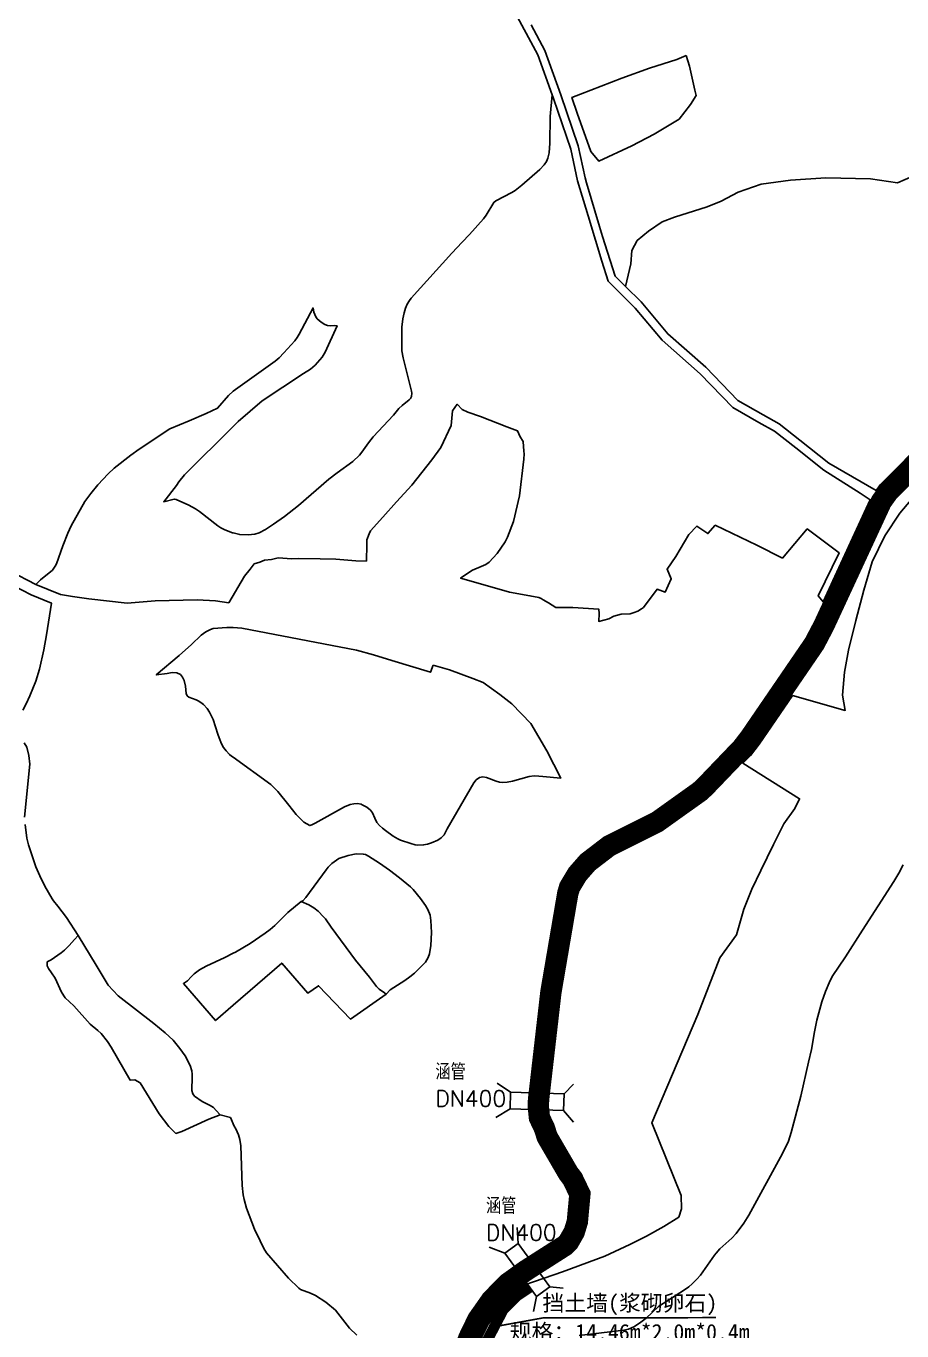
# Model space of a CAD drawing. Header units: millimetres. Extents: x 35444746 to 35449000, y 3482000 to 3488437.
# Drawn here: x 35446961.2 to 35447125.2, y 3487117.5 to 3487361.8 of the extents above; entities that cross this region are included whole.
import ezdxf
from ezdxf.enums import TextEntityAlignment as Align

# ---------------------------------------------------------------- set-up
doc = ezdxf.new("R2010")
doc.units = ezdxf.units.MM
doc.linetypes.add('X3', pattern=[5, 4, -1])
for name, color, linetype, true_color in [('0203.02旱地整理', 9, 'Continuous', 0x808080), ('0204.02水田整理', 9, 'Continuous', 0x808080), ('0302.02田间道路工程', 6, 'X3', 0xff00ff), ('0401.03涵管标注', 4, '732', 0x00ffff), ('0501.01挡土墙标注', 7, '732', 0x7d7d7d), ('0501.02挡土墙', 6, 'X3', 0xff00ff)]:
    doc.layers.add(name, color=color, linetype=linetype, true_color=true_color)
doc.styles.add('FS', font='rs.shx', dxfattribs={"bigfont": 'fs.shx'})
doc.styles.add('宋体', font='')
doc.styles.get('宋体').set_extended_font_data('SimSun')
doc.linetypes.add('10421', pattern='A,2,[150,AAA.SHX,S=0.5,R=0,X=0,Y=0.5],1e-11', length=2)
doc.linetypes.add('732', pattern='A,9,-0.5,[162,AAA.SHX,S=1,R=0,X=0,Y=0],-0.5', length=10)

msp = doc.modelspace()

# ---------------------------------------------------------------- linework, layer by layer
at = {"layer": '0203.02旱地整理', "color": 41}
for points in [[(35447059.712, 3487348.943), (35447059.969, 3487348.226), (35447063.196, 3487338.751), (35447064.495, 3487332.801), (35447066.445, 3487326.287), (35447067.811, 3487321.722), (35447069.045, 3487317.8), (35447070.235, 3487314.017), (35447075.288, 3487309.008), (35447080.304, 3487302.983), (35447087.446, 3487296.704), (35447093.533, 3487290.371), (35447098.433, 3487287.593), (35447101.357, 3487285.966), (35447105.34, 3487282.821), (35447110.596, 3487278.682), (35447117.383, 3487274.329), (35447119.294053, 3487273.102812), (35447110.434817, 3487253.974468), (35447109.552, 3487255.103), (35447113.466, 3487263.161), (35447107.496, 3487267.643), (35447102.844, 3487262.187), (35447098.015, 3487264.63), (35447090.246, 3487268.331), (35447088.893, 3487266.777), (35447086.838, 3487268.171), (35447085.285, 3487266.613), (35447082.882, 3487262.469), (35447081.247, 3487260.087), (35447082.026, 3487258.314), (35447080.863, 3487255.796), (35447079.361, 3487256.348), (35447076.846, 3487252.962), (35447076.466, 3487252.67), (35447075.755, 3487252.282), (35447075.057, 3487251.978), (35447074.305, 3487251.756), (35447072.632, 3487251.718), (35447071.298, 3487251.331), (35447070.325, 3487250.845), (35447068.437, 3487250.339), (35447068.522, 3487251.786), (35447068.488, 3487252.625), (35447063.588, 3487252.926), (35447060.428, 3487252.914), (35447059.014, 3487253.835), (35447058.053, 3487254.357), (35447057.668, 3487254.64), (35447057.235, 3487254.783), (35447055.576, 3487255.127), (35447051.714, 3487255.802), (35447042.835, 3487258.363), (35447042.574, 3487258.432), (35447043.736, 3487259.226), (35447044.821, 3487259.948), (35447046.445, 3487260.608), (35447047.321, 3487261.002), (35447047.936, 3487261.443), (35447049.429, 3487263.075), (35447050.905, 3487265.225), (35447051.358, 3487266.104), (35447052.46, 3487269.033), (35447053.591, 3487273.85), (35447054.432, 3487280.696), (35447054.465, 3487281.717), (35447054.392, 3487282.201), (35447054.324, 3487284.008), (35447053.74, 3487284.893), (35447053.253, 3487286.03), (35447051.237, 3487286.741), (35447046.295, 3487288.685), (35447043.936, 3487289.525), (35447042.85, 3487290.003), (35447041.951, 3487290.981), (35447041.09, 3487289.765), (35447040.837, 3487286.99), (35447038.893, 3487282.888), (35447037.172, 3487280.585), (35447033.475, 3487275.841), (35447030.584, 3487272.737), (35447028.001, 3487269.88), (35447025.724, 3487267.27), (35447025.441, 3487266.703), (35447025.027, 3487265.6), (35447025.016, 3487264.761), (35447024.942, 3487261.634), (35447022.993, 3487261.681), (35447019.213, 3487261.97), (35447016.275, 3487262.075), (35447012.282, 3487262.133), (35447011.008, 3487262.062), (35447008.457, 3487262.222), (35447007.193, 3487261.931), (35447005.884, 3487261.776), (35447004.999, 3487261.441), (35447003.94, 3487261.095), (35447003.167, 3487260.094), (35447002.109, 3487258.836), (35446999.175, 3487253.823), (35446996.688, 3487254.193), (35446993.252, 3487254.395), (35446985.405, 3487254.208), (35446980.172, 3487253.77), (35446972.969, 3487254.584), (35446969.938, 3487255.025), (35446967.676, 3487255.354), (35446963.061, 3487257.225), (35446963.622, 3487257.782), (35446963.959, 3487258.123), (35446966.169, 3487259.938), (35446966.673, 3487260.655), (35446966.898, 3487261.121), (35446968.124, 3487264.516), (35446969.018, 3487266.844), (35446969.698, 3487268.214), (35446972.205, 3487272.759), (35446973.344, 3487274.305), (35446974.683, 3487275.895), (35446976.629, 3487277.974), (35446977.741, 3487279.028), (35446980.853, 3487281.459), (35446982.381, 3487282.591), (35446988.148, 3487286.381), (35446991.76, 3487287.914), (35446994.962, 3487289.272), (35446997.073, 3487290.286), (35446999.155, 3487292.648), (35447000, 3487293.433), (35447007.865, 3487299.085), (35447008.599, 3487299.703), (35447009.518, 3487300.594), (35447011.566, 3487302.888), (35447011.998, 3487303.463), (35447012.388, 3487304.109), (35447014.969, 3487309.046), (35447015.114, 3487308.219), (35447015.484, 3487307.332), (35447015.742, 3487306.966), (35447016.495, 3487306.34), (35447017.144, 3487305.937), (35447017.639, 3487305.739), (35447018.16, 3487305.699), (35447019.066, 3487305.748), (35447019.464, 3487305.685), (35447017.253, 3487300.75), (35447016.655, 3487299.814), (35447015.383, 3487298.336), (35447014.495, 3487297.547), (35447013.184, 3487296.73), (35447005.407, 3487291.634), (35447000.925, 3487287.772), (35447000, 3487286.85), (35446990.874, 3487277.758), (35446989.813, 3487276.473), (35446989.42, 3487275.804), (35446987.001, 3487272.739), (35446988.979, 3487273.248), (35446989.34, 3487273.181), (35446991.708, 3487272.115), (35446992.928, 3487271.441), (35446993.716, 3487270.885), (35446997.158, 3487268.221), (35446997.699, 3487267.872), (35446998.424, 3487267.506), (35446999.854, 3487266.932), (35447000, 3487266.898), (35447001.233, 3487266.607), (35447002.819, 3487266.515), (35447004.048, 3487266.659), (35447004.879, 3487266.932), (35447006.033, 3487267.549), (35447007.555, 3487268.516), (35447009.601, 3487269.976), (35447012.207, 3487272.048), (35447017.919, 3487276.944), (35447019.463, 3487278.177), (35447022.404, 3487280.264), (35447023.647, 3487281.442), (35447024.093, 3487281.996), (35447025.356, 3487283.785), (35447026.212, 3487284.912), (35447030.045, 3487288.925), (35447031.05, 3487290.197), (35447031.644, 3487290.773), (35447032.973, 3487291.841), (35447033.213, 3487292.099), (35447033.383, 3487292.448), (35447033.441, 3487293.042), (35447033.385, 3487293.442), (35447031.802, 3487299.706), (35447031.611, 3487301.025), (35447031.592, 3487305.438), (35447031.748, 3487307.012), (35447032.005, 3487308.092), (35447032.279, 3487308.961), (35447032.592, 3487309.713), (35447032.992, 3487310.407), (35447033.329, 3487310.827), (35447040.947, 3487319.283), (35447042.867, 3487321.354), (35447044.251, 3487322.755), (35447046.878, 3487325.702), (35447047.394, 3487326.408), (35447048.802, 3487328.77), (35447049.208, 3487329.05), (35447052.17, 3487330.63), (35447052.793, 3487331.038), (35447054.042, 3487332.016), (35447057.447, 3487334.918), (35447058.236, 3487335.819), (35447058.652, 3487336.44), (35447058.906, 3487337.055), (35447059.191, 3487338.043), (35447059.279, 3487339.852), (35447059.339, 3487344.891)], [(35447059.712, 3487348.943), (35447059.969, 3487348.226), (35447063.196, 3487338.751), (35447064.495, 3487332.801), (35447066.445, 3487326.287), (35447067.811, 3487321.722), (35447069.045, 3487317.8), (35447070.235, 3487314.017), (35447075.288, 3487309.008), (35447080.304, 3487302.983), (35447087.446, 3487296.704), (35447093.533, 3487290.371), (35447098.433, 3487287.593), (35447101.357, 3487285.966), (35447105.34, 3487282.821), (35447110.596, 3487278.682), (35447117.383, 3487274.329), (35447119.294053, 3487273.102812), (35447110.434817, 3487253.974468), (35447109.552, 3487255.103), (35447113.466, 3487263.161), (35447107.496, 3487267.643), (35447102.844, 3487262.187), (35447098.015, 3487264.63), (35447090.246, 3487268.331), (35447088.893, 3487266.777), (35447086.838, 3487268.171), (35447085.285, 3487266.613), (35447082.882, 3487262.469), (35447081.247, 3487260.087), (35447082.026, 3487258.314), (35447080.863, 3487255.796), (35447079.361, 3487256.348), (35447076.846, 3487252.962), (35447076.466, 3487252.67), (35447075.755, 3487252.282), (35447075.057, 3487251.978), (35447074.305, 3487251.756), (35447072.632, 3487251.718), (35447071.298, 3487251.331), (35447070.325, 3487250.845), (35447068.437, 3487250.339), (35447068.522, 3487251.786), (35447068.488, 3487252.625), (35447063.588, 3487252.926), (35447060.428, 3487252.914), (35447059.014, 3487253.835), (35447058.053, 3487254.357), (35447057.668, 3487254.64), (35447057.235, 3487254.783), (35447055.576, 3487255.127), (35447051.714, 3487255.802), (35447042.835, 3487258.363), (35447042.574, 3487258.432), (35447043.736, 3487259.226), (35447044.821, 3487259.948), (35447046.445, 3487260.608), (35447047.321, 3487261.002), (35447047.936, 3487261.443), (35447049.429, 3487263.075), (35447050.905, 3487265.225), (35447051.358, 3487266.104), (35447052.46, 3487269.033), (35447053.591, 3487273.85), (35447054.432, 3487280.696), (35447054.465, 3487281.717), (35447054.392, 3487282.201), (35447054.324, 3487284.008), (35447053.74, 3487284.893), (35447053.253, 3487286.03), (35447051.237, 3487286.741), (35447046.295, 3487288.685), (35447043.936, 3487289.525), (35447042.85, 3487290.003), (35447041.951, 3487290.981), (35447041.09, 3487289.765), (35447040.837, 3487286.99), (35447038.893, 3487282.888), (35447037.172, 3487280.585), (35447033.475, 3487275.841), (35447030.584, 3487272.737), (35447028.001, 3487269.88), (35447025.724, 3487267.27), (35447025.441, 3487266.703), (35447025.027, 3487265.6), (35447025.016, 3487264.761), (35447024.942, 3487261.634), (35447022.993, 3487261.681), (35447019.213, 3487261.97), (35447016.275, 3487262.075), (35447012.282, 3487262.133), (35447011.008, 3487262.062), (35447008.457, 3487262.222), (35447007.193, 3487261.931), (35447005.884, 3487261.776), (35447004.999, 3487261.441), (35447003.94, 3487261.095), (35447003.167, 3487260.094), (35447002.109, 3487258.836), (35446999.175, 3487253.823), (35446996.688, 3487254.193), (35446993.252, 3487254.395), (35446985.405, 3487254.208), (35446980.172, 3487253.77), (35446972.969, 3487254.584), (35446969.938, 3487255.025), (35446967.676, 3487255.354), (35446963.061, 3487257.225), (35446963.622, 3487257.782), (35446963.959, 3487258.123), (35446966.169, 3487259.938), (35446966.673, 3487260.655), (35446966.898, 3487261.121), (35446968.124, 3487264.516), (35446969.018, 3487266.844), (35446969.698, 3487268.214), (35446972.205, 3487272.759), (35446973.344, 3487274.305), (35446974.683, 3487275.895), (35446976.629, 3487277.974), (35446977.741, 3487279.028), (35446980.853, 3487281.459), (35446982.381, 3487282.591), (35446988.148, 3487286.381), (35446991.76, 3487287.914), (35446994.962, 3487289.272), (35446997.073, 3487290.286), (35446999.155, 3487292.648), (35447000, 3487293.433), (35447007.865, 3487299.085), (35447008.599, 3487299.703), (35447009.518, 3487300.594), (35447011.566, 3487302.888), (35447011.998, 3487303.463), (35447012.388, 3487304.109), (35447014.969, 3487309.046), (35447015.114, 3487308.219), (35447015.484, 3487307.332), (35447015.742, 3487306.966), (35447016.495, 3487306.34), (35447017.144, 3487305.937), (35447017.639, 3487305.739), (35447018.16, 3487305.699), (35447019.066, 3487305.748), (35447019.464, 3487305.685), (35447017.253, 3487300.75), (35447016.655, 3487299.814), (35447015.383, 3487298.336), (35447014.495, 3487297.547), (35447013.184, 3487296.73), (35447005.407, 3487291.634), (35447000.925, 3487287.772), (35447000, 3487286.85), (35446990.874, 3487277.758), (35446989.813, 3487276.473), (35446989.42, 3487275.804), (35446987.001, 3487272.739), (35446988.979, 3487273.248), (35446989.34, 3487273.181), (35446991.708, 3487272.115), (35446992.928, 3487271.441), (35446993.716, 3487270.885), (35446997.158, 3487268.221), (35446997.699, 3487267.872), (35446998.424, 3487267.506), (35446999.854, 3487266.932), (35447000, 3487266.898), (35447001.233, 3487266.607), (35447002.819, 3487266.515), (35447004.048, 3487266.659), (35447004.879, 3487266.932), (35447006.033, 3487267.549), (35447007.555, 3487268.516), (35447009.601, 3487269.976), (35447012.207, 3487272.048), (35447017.919, 3487276.944), (35447019.463, 3487278.177), (35447022.404, 3487280.264), (35447023.647, 3487281.442), (35447024.093, 3487281.996), (35447025.356, 3487283.785), (35447026.212, 3487284.912), (35447030.045, 3487288.925), (35447031.05, 3487290.197), (35447031.644, 3487290.773), (35447032.973, 3487291.841), (35447033.213, 3487292.099), (35447033.383, 3487292.448), (35447033.441, 3487293.042), (35447033.385, 3487293.442), (35447031.802, 3487299.706), (35447031.611, 3487301.025), (35447031.592, 3487305.438), (35447031.748, 3487307.012), (35447032.005, 3487308.092), (35447032.279, 3487308.961), (35447032.592, 3487309.713), (35447032.992, 3487310.407), (35447033.329, 3487310.827), (35447040.947, 3487319.283), (35447042.867, 3487321.354), (35447044.251, 3487322.755), (35447046.878, 3487325.702), (35447047.394, 3487326.408), (35447048.802, 3487328.77), (35447049.208, 3487329.05), (35447052.17, 3487330.63), (35447052.793, 3487331.038), (35447054.042, 3487332.016), (35447057.447, 3487334.918), (35447058.236, 3487335.819), (35447058.652, 3487336.44), (35447058.906, 3487337.055), (35447059.191, 3487338.043), (35447059.279, 3487339.852), (35447059.339, 3487344.891)], [(35447037.472, 3487242.171), (35447040.533, 3487241.252), (35447044.87, 3487239.628), (35447046.834, 3487238.893), (35447049.944, 3487236.639), (35447052.19, 3487234.892), (35447055.756, 3487231.194), (35447058.737, 3487226.125), (35447061.332, 3487220.97), (35447057.971, 3487221.323), (35447057.249, 3487221.383), (35447056.354, 3487221.396), (35447055.45, 3487221.268), (35447052.332, 3487220.426), (35447051.305, 3487220.243), (35447050.338, 3487220.183), (35447049.845, 3487220.255), (35447049.232, 3487220.416), (35447047.453, 3487221.107), (35447046.729, 3487221.225), (35447046.439, 3487221.197), (35447046.128, 3487221.105), (35447045.51, 3487220.684), (35447045.069, 3487220.141), (35447040.097, 3487211.52), (35447039.528, 3487210.402), (35447039.368, 3487210.242), (35447038.945, 3487209.826), (35447038.297, 3487209.375), (35447037.156, 3487208.879), (35447036.362, 3487208.648), (35447035.647, 3487208.493), (35447034.435, 3487208.456), (35447034.078, 3487208.507), (35447033.272, 3487208.731), (35447031.303, 3487209.377), (35447030.852, 3487209.604), (35447029.984, 3487210.148), (35447028.511, 3487211.172), (35447027.961, 3487211.605), (35447027.421, 3487212.113), (35447026.903, 3487212.717), (35447026.502, 3487213.508), (35447026.094, 3487214.503), (35447025.921, 3487214.774), (35447025.736, 3487214.971), (35447025.023, 3487215.534), (35447024.184, 3487216.025), (35447023.947, 3487216.12), (35447023.295, 3487216.239), (35447022.61, 3487216.178), (35447021.932, 3487216.053), (35447020.876, 3487215.64), (35447015.382, 3487212.533), (35447014.744, 3487212.228), (35447014.331, 3487212.113), (35447013.257, 3487212.742), (35447011.815, 3487214.162), (35447010.437, 3487215.944), (35447008.348, 3487218.477), (35447007.028, 3487219.802), (35447000, 3487224.889), (35446999.682, 3487225.119), (35446999.313, 3487225.427), (35446998.696, 3487226.095), (35446998.217, 3487226.726), (35446997.841, 3487227.446), (35446997.377, 3487228.51), (35446997.109, 3487229.241), (35446996.249, 3487231.991), (35446995.601, 3487233.319), (35446995.109, 3487234.027), (35446994.465, 3487234.755), (35446994.209, 3487234.982), (35446993.572, 3487235.407), (35446993.066, 3487235.662), (35446991.673, 3487236.128), (35446991.364, 3487236.433), (35446991.231, 3487236.838), (35446991.065, 3487238.236), (35446990.847, 3487239.259), (35446990.538, 3487239.883), (35446990.122, 3487240.377), (35446989.451, 3487240.701), (35446988.612, 3487240.754), (35446987.673, 3487240.594), (35446985.605, 3487240.319), (35446989.899, 3487243.983), (35446992.215, 3487246.019), (35446994.041, 3487247.736), (35446994.886, 3487248.362), (35446995.735, 3487248.825), (35446996.28, 3487248.979), (35446998.814, 3487249.191), (35447000, 3487249.176), (35447001.65, 3487249.04), (35447023.08, 3487244.93), (35447026.259, 3487244.063), (35447029.71, 3487243.048), (35447036.968, 3487240.814)], [(35447037.472, 3487242.171), (35447040.533, 3487241.252), (35447044.87, 3487239.628), (35447046.834, 3487238.893), (35447049.944, 3487236.639), (35447052.19, 3487234.892), (35447055.756, 3487231.194), (35447058.737, 3487226.125), (35447061.332, 3487220.97), (35447057.971, 3487221.323), (35447057.249, 3487221.383), (35447056.354, 3487221.396), (35447055.45, 3487221.268), (35447052.332, 3487220.426), (35447051.305, 3487220.243), (35447050.338, 3487220.183), (35447049.845, 3487220.255), (35447049.232, 3487220.416), (35447047.453, 3487221.107), (35447046.729, 3487221.225), (35447046.439, 3487221.197), (35447046.128, 3487221.105), (35447045.51, 3487220.684), (35447045.069, 3487220.141), (35447040.097, 3487211.52), (35447039.528, 3487210.402), (35447039.368, 3487210.242), (35447038.945, 3487209.826), (35447038.297, 3487209.375), (35447037.156, 3487208.879), (35447036.362, 3487208.648), (35447035.647, 3487208.493), (35447034.435, 3487208.456), (35447034.078, 3487208.507), (35447033.272, 3487208.731), (35447031.303, 3487209.377), (35447030.852, 3487209.604), (35447029.984, 3487210.148), (35447028.511, 3487211.172), (35447027.961, 3487211.605), (35447027.421, 3487212.113), (35447026.903, 3487212.717), (35447026.502, 3487213.508), (35447026.094, 3487214.503), (35447025.921, 3487214.774), (35447025.736, 3487214.971), (35447025.023, 3487215.534), (35447024.184, 3487216.025), (35447023.947, 3487216.12), (35447023.295, 3487216.239), (35447022.61, 3487216.178), (35447021.932, 3487216.053), (35447020.876, 3487215.64), (35447015.382, 3487212.533), (35447014.744, 3487212.228), (35447014.331, 3487212.113), (35447013.257, 3487212.742), (35447011.815, 3487214.162), (35447010.437, 3487215.944), (35447008.348, 3487218.477), (35447007.028, 3487219.802), (35447000, 3487224.889), (35446999.682, 3487225.119), (35446999.313, 3487225.427), (35446998.696, 3487226.095), (35446998.217, 3487226.726), (35446997.841, 3487227.446), (35446997.377, 3487228.51), (35446997.109, 3487229.241), (35446996.249, 3487231.991), (35446995.601, 3487233.319), (35446995.109, 3487234.027), (35446994.465, 3487234.755), (35446994.209, 3487234.982), (35446993.572, 3487235.407), (35446993.066, 3487235.662), (35446991.673, 3487236.128), (35446991.364, 3487236.433), (35446991.231, 3487236.838), (35446991.065, 3487238.236), (35446990.847, 3487239.259), (35446990.538, 3487239.883), (35446990.122, 3487240.377), (35446989.451, 3487240.701), (35446988.612, 3487240.754), (35446987.673, 3487240.594), (35446985.605, 3487240.319), (35446989.899, 3487243.983), (35446992.215, 3487246.019), (35446994.041, 3487247.736), (35446994.886, 3487248.362), (35446995.735, 3487248.825), (35446996.28, 3487248.979), (35446998.814, 3487249.191), (35447000, 3487249.176), (35447001.65, 3487249.04), (35447023.08, 3487244.93), (35447026.259, 3487244.063), (35447029.71, 3487243.048), (35447036.968, 3487240.814)], [(35447012.71, 3487197.88), (35447013.042, 3487198.044), (35447013.596, 3487198.634), (35447017.391, 3487203.819), (35447017.779, 3487204.323), (35447018.462, 3487204.991), (35447019.33, 3487205.654), (35447019.815, 3487205.941), (35447021.537, 3487206.535), (35447023.014, 3487206.814), (35447024.351, 3487206.78), (35447024.766, 3487206.666), (35447025.357, 3487206.383), (35447027.374, 3487205.056), (35447029.263, 3487203.732), (35447031.143, 3487202.34), (35447033.2, 3487200.632), (35447033.699, 3487200.127), (35447035.086, 3487198.46), (35447036.028, 3487197.129), (35447036.452, 3487196.377), (35447036.862, 3487195.339), (35447037.042, 3487194.344), (35447037.13, 3487192.096), (35447037.034, 3487189.668), (35447036.753, 3487188.074), (35447036.527, 3487187.423), (35447036.018, 3487186.561), (35447033.953, 3487184.501), (35447033.109, 3487183.791), (35447032.144, 3487183.093), (35447029.388, 3487181.343), (35447028.631, 3487180.562), (35447028.365, 3487180.79), (35447027.349, 3487181.464), (35447026.84, 3487181.969), (35447025.514, 3487183.727), (35447022.903, 3487186.918), (35447018.331, 3487193.094), (35447017.261, 3487194.649), (35447016.926, 3487195.05), (35447015.891, 3487196.08), (35447015.132, 3487196.689), (35447014.165, 3487197.258)], [(35447012.71, 3487197.88), (35447013.042, 3487198.044), (35447013.596, 3487198.634), (35447017.391, 3487203.819), (35447017.779, 3487204.323), (35447018.462, 3487204.991), (35447019.33, 3487205.654), (35447019.815, 3487205.941), (35447021.537, 3487206.535), (35447023.014, 3487206.814), (35447024.351, 3487206.78), (35447024.766, 3487206.666), (35447025.357, 3487206.383), (35447027.374, 3487205.056), (35447029.263, 3487203.732), (35447031.143, 3487202.34), (35447033.2, 3487200.632), (35447033.699, 3487200.127), (35447035.086, 3487198.46), (35447036.028, 3487197.129), (35447036.452, 3487196.377), (35447036.862, 3487195.339), (35447037.042, 3487194.344), (35447037.13, 3487192.096), (35447037.034, 3487189.668), (35447036.753, 3487188.074), (35447036.527, 3487187.423), (35447036.018, 3487186.561), (35447033.953, 3487184.501), (35447033.109, 3487183.791), (35447032.144, 3487183.093), (35447029.388, 3487181.343), (35447028.631, 3487180.562), (35447028.365, 3487180.79), (35447027.349, 3487181.464), (35447026.84, 3487181.969), (35447025.514, 3487183.727), (35447022.903, 3487186.918), (35447018.331, 3487193.094), (35447017.261, 3487194.649), (35447016.926, 3487195.05), (35447015.891, 3487196.08), (35447015.132, 3487196.689), (35447014.165, 3487197.258)], [(35447012.71, 3487197.88), (35447014.165, 3487197.258), (35447015.132, 3487196.689), (35447015.891, 3487196.08), (35447016.926, 3487195.05), (35447017.261, 3487194.649), (35447018.331, 3487193.094), (35447022.903, 3487186.918), (35447025.514, 3487183.727), (35447026.84, 3487181.969), (35447027.349, 3487181.464), (35447028.365, 3487180.79), (35447028.631, 3487180.562), (35447021.97, 3487175.871), (35447016.001, 3487182.126), (35447014.011, 3487180.732), (35447009.108, 3487186.376), (35447000, 3487178.464), (35446996.707, 3487175.603), (35446990.703, 3487182.514), (35446991.44, 3487183.015), (35446992.129, 3487183.778), (35446992.726, 3487184.328), (35446993.715, 3487185.093), (35446994.974, 3487185.778), (35446998.431, 3487187.403), (35447000, 3487188.201), (35447000.45, 3487188.43), (35447003.156, 3487190.039), (35447006.023, 3487191.938), (35447006.961, 3487192.659), (35447007.832, 3487193.402), (35447010.251, 3487195.821)], [(35447012.71, 3487197.88), (35447014.165, 3487197.258), (35447015.132, 3487196.689), (35447015.891, 3487196.08), (35447016.926, 3487195.05), (35447017.261, 3487194.649), (35447018.331, 3487193.094), (35447022.903, 3487186.918), (35447025.514, 3487183.727), (35447026.84, 3487181.969), (35447027.349, 3487181.464), (35447028.365, 3487180.79), (35447028.631, 3487180.562), (35447021.97, 3487175.871), (35447016.001, 3487182.126), (35447014.011, 3487180.732), (35447009.108, 3487186.376), (35447000, 3487178.464), (35446996.707, 3487175.603), (35446990.703, 3487182.514), (35446991.44, 3487183.015), (35446992.129, 3487183.778), (35446992.726, 3487184.328), (35446993.715, 3487185.093), (35446994.974, 3487185.778), (35446998.431, 3487187.403), (35447000, 3487188.201), (35447000.45, 3487188.43), (35447003.156, 3487190.039), (35447006.023, 3487191.938), (35447006.961, 3487192.659), (35447007.832, 3487193.402), (35447010.251, 3487195.821)], [(35446970.992, 3487191.544), (35446974.327, 3487185.955), (35446976.608, 3487182.215), (35446978.473, 3487180.226), (35446985.122, 3487175.062), (35446987.289, 3487173.293), (35446988.784, 3487171.95), (35446990.045, 3487170.393), (35446991.046, 3487169.019), (35446991.966, 3487167.203), (35446992.244, 3487166.188), (35446992.335, 3487165.56), (35446992.352, 3487165.061), (35446992.237, 3487162.538), (35446992.434, 3487161.859), (35446992.785, 3487161.451), (35446994.192, 3487160.431), (35446995.69, 3487159.711), (35446996.302, 3487159.331), (35446996.818, 3487158.744), (35446997.581, 3487157.938), (35446995.458, 3487157.157), (35446990.375, 3487154.855), (35446989.241, 3487154.479), (35446987.952, 3487155.759), (35446986.146, 3487158.169), (35446982.565, 3487163.932), (35446981.576, 3487164.517), (35446980.748, 3487164.44), (35446977.173, 3487170.592), (35446976.5, 3487171.7), (35446975.287, 3487173.174), (35446974.671, 3487173.745), (35446973.208, 3487174.947), (35446970.157, 3487178.338), (35446968.519, 3487179.868), (35446967.883, 3487180.942), (35446966.663, 3487183.551), (35446966.008, 3487184.557), (35446965.418, 3487185.366), (35446965.234, 3487185.695), (35446965.209, 3487185.868), (35446965.188, 3487186.585), (35446965.898, 3487187.003), (35446967.801, 3487188.304), (35446968.426, 3487188.794), (35446969.293, 3487189.65), (35446970.304, 3487190.756)], [(35446970.992, 3487191.544), (35446974.327, 3487185.955), (35446976.608, 3487182.215), (35446978.473, 3487180.226), (35446985.122, 3487175.062), (35446987.289, 3487173.293), (35446988.784, 3487171.95), (35446990.045, 3487170.393), (35446991.046, 3487169.019), (35446991.966, 3487167.203), (35446992.244, 3487166.188), (35446992.335, 3487165.56), (35446992.352, 3487165.061), (35446992.237, 3487162.538), (35446992.434, 3487161.859), (35446992.785, 3487161.451), (35446994.192, 3487160.431), (35446995.69, 3487159.711), (35446996.302, 3487159.331), (35446996.818, 3487158.744), (35446997.581, 3487157.938), (35446995.458, 3487157.157), (35446990.375, 3487154.855), (35446989.241, 3487154.479), (35446987.952, 3487155.759), (35446986.146, 3487158.169), (35446982.565, 3487163.932), (35446981.576, 3487164.517), (35446980.748, 3487164.44), (35446977.173, 3487170.592), (35446976.5, 3487171.7), (35446975.287, 3487173.174), (35446974.671, 3487173.745), (35446973.208, 3487174.947), (35446970.157, 3487178.338), (35446968.519, 3487179.868), (35446967.883, 3487180.942), (35446966.663, 3487183.551), (35446966.008, 3487184.557), (35446965.418, 3487185.366), (35446965.234, 3487185.695), (35446965.209, 3487185.868), (35446965.188, 3487186.585), (35446965.898, 3487187.003), (35446967.801, 3487188.304), (35446968.426, 3487188.794), (35446969.293, 3487189.65), (35446970.304, 3487190.756)]]:
    msp.add_lwpolyline(points, close=True, dxfattribs=at)
msp.add_lwpolyline([(35447148.410039, 3487303.339855), (35447121.172198, 3487275.961537), (35447120.362644, 3487274.830408), (35447111.529, 3487279.983), (35447106.123, 3487284.24), (35447102.245, 3487287.302), (35447099.21, 3487288.991), (35447094.475, 3487291.676), (35447088.478, 3487297.914), (35447081.374, 3487304.16), (35447076.381, 3487310.157), (35447073.46, 3487313.053), (35447074.443, 3487317.304), (35447074.623, 3487319.753), (35447075.616, 3487321.625), (35447077.751, 3487323.407), (35447080.309, 3487325.156), (35447082.614, 3487326.009), (35447088.733, 3487327.987), (35447091.347, 3487329.028), (35447094.544, 3487330.686), (35447098.877, 3487332.171), (35447104.337, 3487332.948), (35447110.937, 3487333.359), (35447119.318, 3487333.221), (35447124.358, 3487332.454), (35447128.673, 3487334.346)], dxfattribs=at)
msp.add_lwpolyline([(35447148.410039, 3487303.339855), (35447121.172198, 3487275.961537), (35447120.362644, 3487274.830408), (35447111.529, 3487279.983), (35447106.123, 3487284.24), (35447102.245, 3487287.302), (35447099.21, 3487288.991), (35447094.475, 3487291.676), (35447088.478, 3487297.914), (35447081.374, 3487304.16), (35447076.381, 3487310.157), (35447073.46, 3487313.053), (35447074.443, 3487317.304), (35447074.623, 3487319.753), (35447075.616, 3487321.625), (35447077.751, 3487323.407), (35447080.309, 3487325.156), (35447082.614, 3487326.009), (35447088.733, 3487327.987), (35447091.347, 3487329.028), (35447094.544, 3487330.686), (35447098.877, 3487332.171), (35447104.337, 3487332.948), (35447110.937, 3487333.359), (35447119.318, 3487333.221), (35447124.358, 3487332.454), (35447128.673, 3487334.346)], dxfattribs=at)
at = {"layer": '0204.02水田整理', "color": 51}
for points in [[(35447052.326, 3487365.244), (35447057.029, 3487356.445), (35447059.712, 3487348.943), (35447059.339, 3487344.891), (35447059.279, 3487339.852), (35447059.191, 3487338.043), (35447058.906, 3487337.055), (35447058.652, 3487336.44), (35447058.236, 3487335.819), (35447057.447, 3487334.918), (35447054.042, 3487332.016), (35447052.793, 3487331.038), (35447052.17, 3487330.63), (35447049.208, 3487329.05), (35447048.802, 3487328.77), (35447047.394, 3487326.408), (35447046.878, 3487325.702), (35447044.251, 3487322.755), (35447042.867, 3487321.354), (35447040.947, 3487319.283), (35447033.329, 3487310.827), (35447032.992, 3487310.407), (35447032.592, 3487309.713), (35447032.279, 3487308.961), (35447032.005, 3487308.092), (35447031.748, 3487307.012), (35447031.592, 3487305.438), (35447031.611, 3487301.025), (35447031.802, 3487299.706), (35447033.385, 3487293.442), (35447033.441, 3487293.042), (35447033.383, 3487292.448), (35447033.213, 3487292.099), (35447032.973, 3487291.841), (35447031.644, 3487290.773), (35447031.05, 3487290.197), (35447030.045, 3487288.925), (35447026.212, 3487284.912), (35447025.356, 3487283.785), (35447024.093, 3487281.996), (35447023.647, 3487281.442), (35447022.404, 3487280.264), (35447019.463, 3487278.177), (35447017.919, 3487276.944), (35447012.207, 3487272.048), (35447009.601, 3487269.976), (35447007.555, 3487268.516), (35447006.033, 3487267.549), (35447004.879, 3487266.932), (35447004.048, 3487266.659), (35447002.819, 3487266.515), (35447001.233, 3487266.607), (35447000, 3487266.898), (35446999.854, 3487266.932), (35446998.424, 3487267.506), (35446997.699, 3487267.872), (35446997.158, 3487268.221), (35446993.716, 3487270.885), (35446992.928, 3487271.441), (35446991.708, 3487272.115), (35446989.34, 3487273.181), (35446988.979, 3487273.248), (35446987.001, 3487272.739), (35446989.42, 3487275.804), (35446989.813, 3487276.473), (35446990.874, 3487277.758), (35447000, 3487286.85), (35447000.925, 3487287.772), (35447005.407, 3487291.634), (35447013.184, 3487296.73), (35447014.495, 3487297.547), (35447015.383, 3487298.336), (35447016.655, 3487299.814), (35447017.253, 3487300.75), (35447019.464, 3487305.685), (35447019.066, 3487305.748), (35447018.16, 3487305.699), (35447017.639, 3487305.739), (35447017.144, 3487305.937), (35447016.495, 3487306.34), (35447015.742, 3487306.966), (35447015.484, 3487307.332), (35447015.114, 3487308.219), (35447014.969, 3487309.046), (35447012.388, 3487304.109), (35447011.998, 3487303.463), (35447011.566, 3487302.888), (35447009.518, 3487300.594), (35447008.599, 3487299.703), (35447007.865, 3487299.085), (35447000, 3487293.433), (35446999.155, 3487292.648), (35446997.073, 3487290.286), (35446994.962, 3487289.272), (35446991.76, 3487287.914), (35446988.148, 3487286.381), (35446982.381, 3487282.591), (35446980.853, 3487281.459), (35446977.741, 3487279.028), (35446976.629, 3487277.974), (35446974.683, 3487275.895), (35446973.344, 3487274.305), (35446972.205, 3487272.759), (35446969.698, 3487268.214), (35446969.018, 3487266.844), (35446968.124, 3487264.516), (35446966.898, 3487261.121), (35446966.673, 3487260.655), (35446966.169, 3487259.938), (35446963.959, 3487258.123), (35446963.622, 3487257.782), (35446963.061, 3487257.225), (35446958.248, 3487259.735)], [(35447128.673, 3487334.346), (35447124.358, 3487332.454), (35447119.318, 3487333.221), (35447110.937, 3487333.359), (35447104.337, 3487332.948), (35447098.877, 3487332.171), (35447094.544, 3487330.686), (35447091.347, 3487329.028), (35447088.733, 3487327.987), (35447082.614, 3487326.009), (35447080.309, 3487325.156), (35447077.751, 3487323.407), (35447075.616, 3487321.625), (35447074.623, 3487319.753), (35447074.443, 3487317.304), (35447073.46, 3487313.053), (35447071.515, 3487314.981), (35447069.179, 3487322.405), (35447068.614, 3487324.292), (35447066.17, 3487332.459), (35447065.892, 3487333.388), (35447064.587, 3487339.364), (35447061.326, 3487348.939), (35447058.358, 3487357.238), (35447055.785, 3487362.051)], [(35447046.080954, 3487115.394841), (35447047.616893, 3487118.560641), (35447049.992582, 3487121.948866), (35447052.771709, 3487124.782513), (35447054.629129, 3487126.113098), (35447061.665, 3487128.559), (35447069.597, 3487131.497), (35447074.273, 3487133.673), (35447077.405, 3487135.224), (35447080.66, 3487137.033), (35447083.453, 3487138.813), (35447083.958, 3487140.326), (35447083.902, 3487142.847), (35447078.418, 3487156.443), (35447086.999, 3487176.729), (35447091.093, 3487187.338), (35447094.261, 3487191.683), (35447095.631, 3487196.434), (35447097.124, 3487200.174), (35447098.779, 3487203.669), (35447101.176, 3487208.545), (35447103.078, 3487212.445), (35447105.136, 3487215.285), (35447106.049, 3487217.135), (35447095.451214, 3487223.783312), (35447096.858026, 3487225.249993), (35447098.462928, 3487227.332653), (35447104.711469, 3487236.469609), (35447114.59, 3487233.678), (35447114.087, 3487236.505), (35447114.445, 3487240.821), (35447115.209, 3487244.969), (35447116.552, 3487250.495), (35447118.057, 3487256.187), (35447119.641, 3487261.471), (35447122.036, 3487266.331), (35447124.834, 3487270.628), (35447127.541, 3487273.853)], [(35446957.156, 3487257.936), (35446962.175, 3487255.319), (35446965.986, 3487253.774), (35446965.051, 3487247.832), (35446964.55, 3487244.984), (35446963.72, 3487241.368), (35446963.044, 3487239.171), (35446961.964, 3487236.433), (35446961.267, 3487234.878), (35446960.61, 3487233.691)], [(35446960.866, 3487227.598), (35446961.341, 3487226.789), (35446961.772, 3487225.208), (35446961.928, 3487223.611), (35446960.938, 3487213.691)], [(35446961.053, 3487212.312), (35446961.384, 3487209.766), (35446961.679, 3487208.498), (35446962.095, 3487207.169), (35446963.081, 3487204.391), (35446963.788, 3487202.705), (35446964.75, 3487200.772), (35446966.105, 3487198.422), (35446966.362, 3487198.035), (35446967.194, 3487197.037), (35446968.796, 3487194.886), (35446970.992, 3487191.544), (35446970.304, 3487190.756), (35446969.293, 3487189.65), (35446968.426, 3487188.794), (35446967.801, 3487188.304), (35446965.898, 3487187.003), (35446965.188, 3487186.585), (35446965.209, 3487185.868), (35446965.234, 3487185.695), (35446965.418, 3487185.366), (35446966.008, 3487184.557), (35446966.663, 3487183.551), (35446967.883, 3487180.942), (35446968.519, 3487179.868), (35446970.157, 3487178.338), (35446973.208, 3487174.947), (35446974.671, 3487173.745), (35446975.287, 3487173.174), (35446976.5, 3487171.7), (35446977.173, 3487170.592), (35446980.748, 3487164.44), (35446981.576, 3487164.517), (35446982.565, 3487163.932), (35446986.146, 3487158.169), (35446987.952, 3487155.759), (35446989.241, 3487154.479), (35446990.375, 3487154.855), (35446995.458, 3487157.157), (35446997.581, 3487157.938), (35446999.478, 3487157.431), (35447000.168, 3487155.835), (35447000.473, 3487155.348), (35447000.978, 3487154.221), (35447001.252, 3487153.32), (35447001.438, 3487152.126), (35447001.684, 3487144.697), (35447001.853, 3487142.97), (35447002.049, 3487142.098), (35447002.515, 3487140.486), (35447004.027, 3487136.565), (35447005.034, 3487134.34), (35447005.8, 3487132.79), (35447006.027, 3487132.422), (35447006.25, 3487132.108), (35447010.335, 3487127.346), (35447012.287, 3487125.471), (35447012.584, 3487125.241), (35447014.474, 3487124.552), (35447015.427, 3487124.141), (35447017.363, 3487122.857), (35447019.145, 3487121.401), (35447021.807, 3487118.004), (35447023.157, 3487116.684)], [(35447125.443, 3487204.77), (35447124.61, 3487203.222), (35447123.676, 3487201.67), (35447117.845, 3487192.513), (35447114.658, 3487187.546), (35447112.167, 3487183.823), (35447111.602, 3487182.687), (35447110.879, 3487181.059), (35447110.232, 3487179.11), (35447109.274, 3487175.657), (35447108.813, 3487173.512), (35447108.253, 3487170.181), (35447107.744, 3487167.789), (35447106.255, 3487161.441), (35447104.467, 3487154.627), (35447103.964, 3487153.041), (35447102.879, 3487150.698), (35447096.561, 3487139.186), (35447095.629, 3487137.683), (35447094.15, 3487135.739), (35447093.349, 3487134.864), (35447091.143, 3487132.863), (35447090.418, 3487132.077), (35447090.106, 3487131.695), (35447087.475, 3487127.923), (35447086.829, 3487127.175), (35447085.963, 3487126.34), (35447085.294, 3487125.772), (35447084.485, 3487125.206), (35447079.634, 3487122.072), (35447077.323, 3487119.867), (35447076.088, 3487118.917), (35447075.023, 3487118.258), (35447074.028, 3487117.835), (35447073.143, 3487117.649), (35447064.766, 3487116.666)]]:
    msp.add_lwpolyline(points, dxfattribs=at)
msp.add_lwpolyline([(35447084.831, 3487356.313), (35447085.464, 3487354.301), (35447086.463, 3487349.805), (35447086.681, 3487348.826), (35447085.6, 3487347.142), (35447083.494, 3487344.383), (35447078.829, 3487341.565), (35447074.673, 3487339.371), (35447068.461, 3487336.519), (35447066.936, 3487338.339), (35447064.411, 3487345.516), (35447063.416, 3487348.433), (35447065.008, 3487349.063), (35447072.742, 3487352.019), (35447077.963, 3487353.891), (35447083.057, 3487355.542)], close=True, dxfattribs=at)
at = {"layer": '0302.02田间道路工程', "color": 1, "linetype": 'Continuous', "const_width": 4, "flags": 128}
msp.add_lwpolyline([(35447042.053925, 3487110.505699), (35447044.155114, 3487116.21408), (35447045.809316, 3487119.623637), (35447048.379821, 3487123.289711), (35447051.406649, 3487126.375918), (35447054.746043, 3487128.768133), (35447062.137365, 3487133.491885), (35447062.768074, 3487134.118259), (35447063.861543, 3487136.030181), (35447064.438159, 3487137.934617), (35447064.920339, 3487143.122587), (35447063.538996, 3487145.994975), (35447062.75212, 3487147.021902), (35447058.775596, 3487153.855183), (35447058.301845, 3487155.398206), (35447057.347076, 3487157.411569), (35447057.14582, 3487159.342554), (35447057.172631, 3487160.760274), (35447059.495517, 3487180.958012), (35447062.656089, 3487199.445358), (35447062.990228, 3487200.568219), (35447064.436436, 3487202.995214), (35447066.393767, 3487205.233129), (35447070.397339, 3487208.302199), (35447079.379695, 3487212.790279), (35447087.383005, 3487218.5003), (35447088.283132, 3487219.329847), (35447095.271287, 3487226.61539), (35447096.771013, 3487228.561566), (35447108.819032, 3487246.178833), (35447110.575432, 3487249.519132), (35447121.337669, 3487272.756321), (35447122.704294, 3487274.665804), (35447149.730309, 3487301.831204)], dxfattribs=at)
at = {"layer": '0401.03涵管标注', "color": 4, "linetype": 'Continuous'}
for p, q in [((35447051.929678, 3487162.173045, -605.084), (35447049.459368, 3487163.894434, -605.084)), ((35447051.929678, 3487162.173045, -605.084), (35447051.839101, 3487159.09011, -605.084)), ((35447061.959003, 3487161.878384, -605.084), (35447051.929678, 3487162.173045, -605.084)), ((35447061.868427, 3487158.795449, -605.084), (35447061.959003, 3487161.878384, -605.084)), ((35447061.959003, 3487161.878384, -605.084), (35447063.715574, 3487163.68778, -605.084)), ((35447061.959003, 3487161.878384, -605.084), (35447061.959003, 3487161.878384, -605.084)), ((35447051.839101, 3487159.09011, -605.084), (35447049.161213, 3487157.473389, -605.084)), ((35447051.839101, 3487159.09011, -605.084), (35447061.868427, 3487158.795449, -605.084)), ((35447061.868427, 3487158.795449, -605.084), (35447063.74831, 3487156.575153, -605.084)), ((35447053.360879, 3487133.870645), (35447053.201893, 3487136.87736)), ((35447050.872442, 3487132.048457), (35447047.951789, 3487133.168572)), ((35447053.360879, 3487133.870645), (35447050.872442, 3487132.048457)), ((35447059.288777, 3487125.775325), (35447053.360879, 3487133.870645)), ((35447050.872442, 3487132.048457), (35447056.80034, 3487123.953136)), ((35447056.80034, 3487123.953136), (35447059.288777, 3487125.775325)), ((35447059.288777, 3487125.775325), (35447059.288777, 3487125.775325)), ((35447059.288777, 3487125.775325), (35447061.795563, 3487125.500587)), ((35447056.80034, 3487123.953136), (35447056.202964, 3487121.105889))]:
    msp.add_line(p, q, dxfattribs=at)
at = {"layer": '0501.01挡土墙标注', "color": 0, "linetype": 'Continuous', "ltscale": 0.5, "const_width": 0.3, "elevation": 609.678}
msp.add_lwpolyline([(35447049.316273, 3487118.355927), (35447058.091644, 3487119.94403), (35447058.091644, 3487119.94403), (35447079.111811, 3487119.94403), (35447090.409662, 3487119.994325), (35447090.409662, 3487119.994325)], dxfattribs=at)
at = {"layer": '0501.02挡土墙', "color": 3, "linetype": '10421', "const_width": 2, "flags": 128}
msp.add_lwpolyline([(35447055.664878, 3487125.727144), (35447053.229699, 3487124.098839), (35447050.604796, 3487121.525526), (35447046.956591, 3487114.574509)], dxfattribs=at)

# ---------------------------------------------------------------- texts
at = {"layer": '0401.03涵管标注', "color": 0, "linetype": 'Continuous', "char_height": 3, "width": 16, "attachment_point": 1, "style": 'FS'}
for insert in [(35447037.860081, 3487167.506559, 605.084), (35447047.325471, 3487142.408567, 1210.168)]:
    msp.add_mtext('涵管DN400', dxfattribs=dict(at, insert=insert))
at = {"layer": '0501.01挡土墙标注', "color": 0, "linetype": 'Continuous', "ltscale": 0.5, "style": '宋体'}
msp.add_text('挡土墙(浆砌卵石)', height=3, dxfattribs=at).set_placement((35447074.28192, 3487122.56039, 609.678), align=Align.MIDDLE)
at = {"layer": '0501.01挡土墙标注', "color": 0, "linetype": 'Continuous', "style": '宋体'}
msp.add_text('规格：14.46m*2.0m*0.4m', height=3, dxfattribs=at).set_placement((35447074.243719, 3487117.345582, 609.678), align=Align.MIDDLE)

doc.saveas('drawing.dxf')
